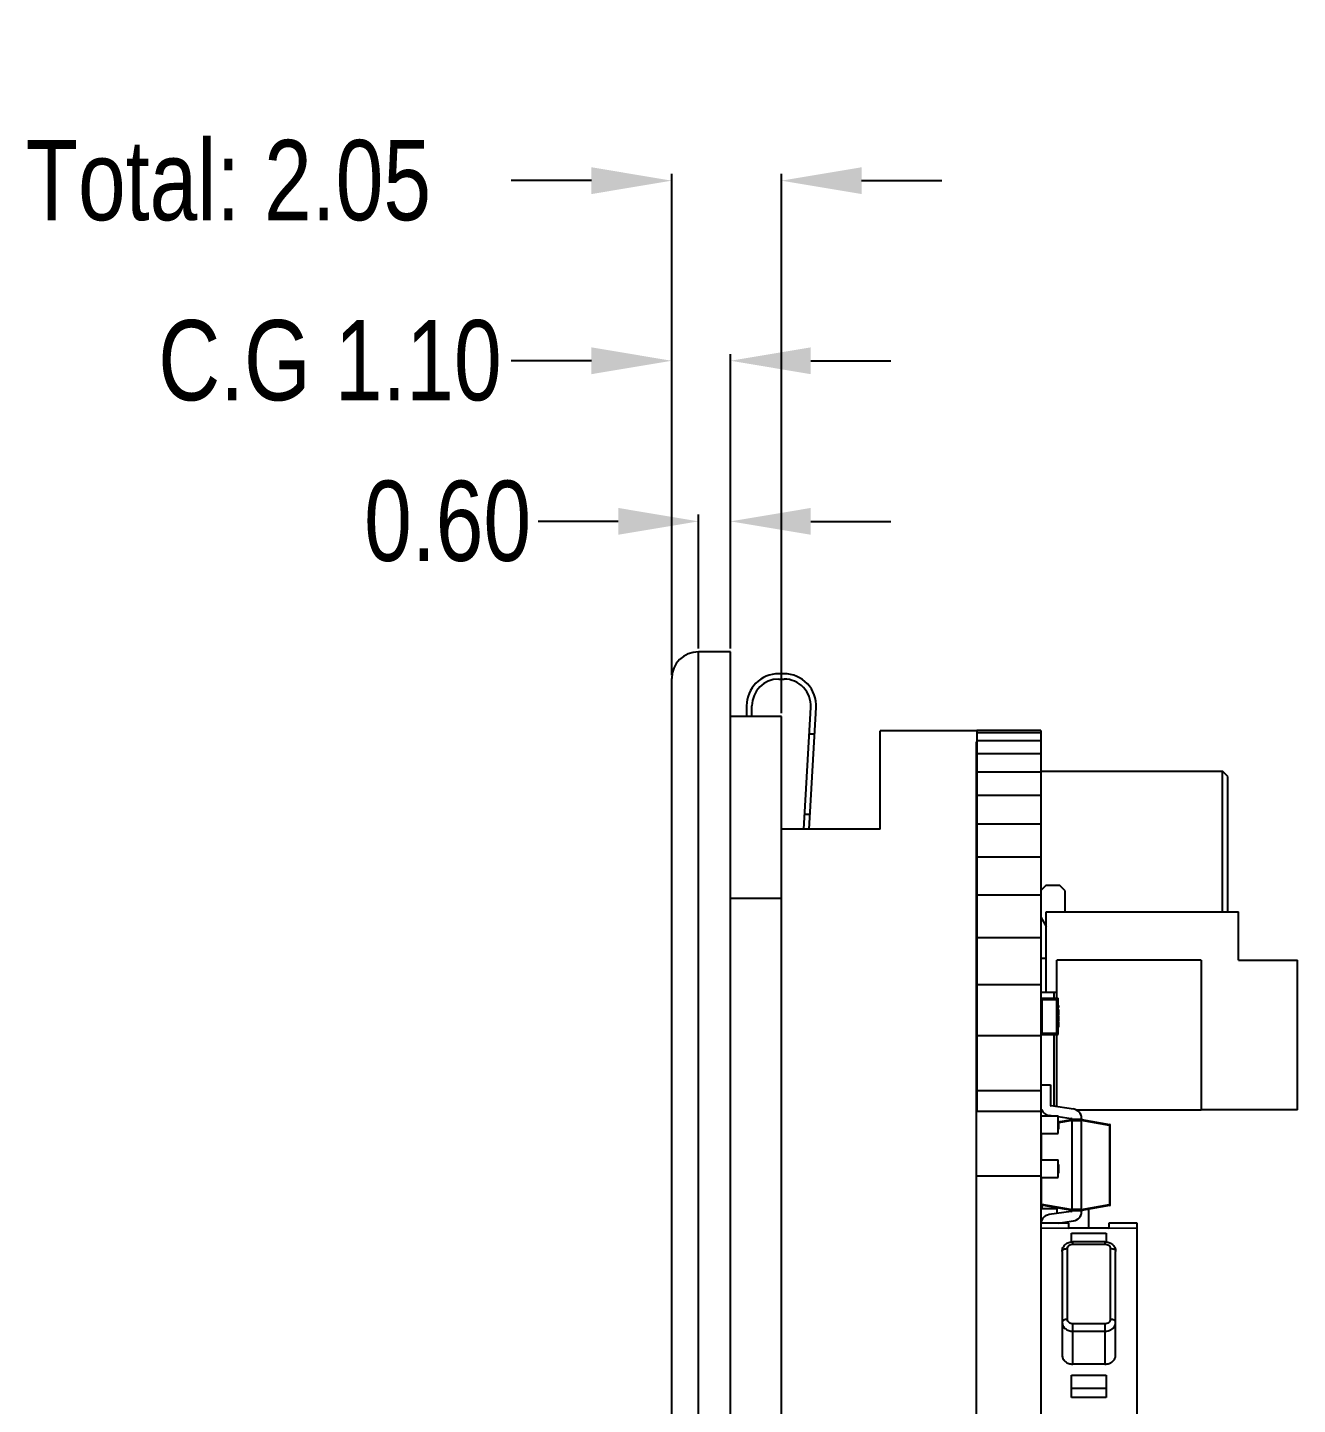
# Model space of a CAD drawing. Header units: millimetres. Extents: x -49 to 153, y -182 to -55.
# Drawn here: x 39.55 to 63.3, y -116.16 to -90.42 of the extents above; entities that cross this region are included whole.
import ezdxf

# ---------------------------------------------------------------- set-up
doc = ezdxf.new("R2010")
doc.units = ezdxf.units.MM
doc.header["$LTSCALE"] = 1.21
doc.header["$MEASUREMENT"] = 0
doc.header["$PDMODE"] = 3
doc.header["$PDSIZE"] = 0.3125
doc.layers.get('0').update_dxf_attribs({"linetype": 'CONTINUOUS'})
doc.layers.get('DEFPOINTS').update_dxf_attribs({"linetype": 'CONTINUOUS'})
doc.layers.add('Dim', color=3, linetype='CONTINUOUS', lineweight=25)
doc.styles.get("Standard").update_dxf_attribs({"font": 'txt', "width": 0.8})
doc.dimstyles.get("Standard").update_dxf_attribs({"dimtxt": 0.15625, "dimasz": 0.1875, "dimexe": 0.125, "dimexo": 0.0625, "dimgap": 0.09, "dimtad": 0, "dimtih": 1, "dimtoh": 1, "dimzin": 4, "dimdsep": 46, "dimtxsty": 'Standard', "dimblk": '_FILLED', "dimblk1": '_FILLED', "dimblk2": '_FILLED', "dimcen": 0.09, "dimazin": 1, "dimtp": 0.01, "dimtm": 0.01, "dimtfac": 1, "dimtofl": 0, "dimtmove": 0, "dimatfit": 3, "dimldrblk": '_FILLED', "dimfxl": 1, "dimtolj": 1, "dimtzin": 4, "dimarcsym": 0})

# ---------------------------------------------------------------- blocks, each defined once
blk = doc.blocks.new('_FILLED')
at = {"color": 0, "linetype": 'ByBlock'}
blk.add_solid([(0, 0), (-1, 0.167), (-1, -0.167)], dxfattribs=at)
blk = doc.blocks.new('*D64')
at = {"layer": 'DEFPOINTS', "color": 0}
for p in [(51.595, -96.653), (52.695, -102.094), (51.595, -102.594)]:
    blk.add_point(p, dxfattribs=at)
at = {"layer": 'Dim', "color": 0, "lineweight": -2}
for p, q in [((51.595, -102.532), (51.595, -96.528)), ((52.695, -102.032), (52.695, -96.528)), ((50.095, -96.653), (48.595, -96.653)), ((54.195, -96.653), (55.695, -96.653))]:
    blk.add_line(p, q, dxfattribs=at)
at = {"layer": 'Dim', "color": 0, "lineweight": -2, "xscale": 1.5, "yscale": 1.5, "zscale": 1.5}
blk.add_blockref('_FILLED', (51.595, -96.653), dxfattribs=at)
at = {"layer": 'Dim', "color": 0, "lineweight": -2, "xscale": 1.5, "yscale": 1.5, "zscale": 1.5, "rotation": 180}
blk.add_blockref('_FILLED', (52.695, -96.653), dxfattribs=at)
at = {"layer": 'Dim', "color": 0, "insert": (45.205, -96.653), "char_height": 1.5, "attachment_point": 5, "line_spacing_factor": 1.5}
blk.add_mtext('\\A1;C.G 1.10', dxfattribs=at)
blk = doc.blocks.new('*D65')
at = {"layer": 'DEFPOINTS', "color": 0}
for p in [(52.095, -99.655), (52.095, -102.094), (52.695, -102.094)]:
    blk.add_point(p, dxfattribs=at)
at = {"layer": 'Dim', "color": 0, "lineweight": -2}
for p, q in [((52.095, -102.032), (52.095, -99.53)), ((52.695, -102.032), (52.695, -99.53)), ((50.595, -99.655), (49.095, -99.655)), ((54.195, -99.655), (55.695, -99.655))]:
    blk.add_line(p, q, dxfattribs=at)
at = {"layer": 'Dim', "color": 0, "lineweight": -2, "xscale": 1.5, "yscale": 1.5, "zscale": 1.5}
blk.add_blockref('_FILLED', (52.095, -99.655), dxfattribs=at)
at = {"layer": 'Dim', "color": 0, "lineweight": -2, "xscale": 1.5, "yscale": 1.5, "zscale": 1.5, "rotation": 180}
blk.add_blockref('_FILLED', (52.695, -99.655), dxfattribs=at)
at = {"layer": 'Dim', "color": 0, "insert": (47.405, -99.655), "char_height": 1.5, "attachment_point": 5, "line_spacing_factor": 1.5}
blk.add_mtext('\\A1;0.60', dxfattribs=at)
blk = doc.blocks.new('*D66')
at = {"layer": 'DEFPOINTS', "color": 0}
for p in [(51.595, -93.286), (51.595, -102.594), (53.645, -103.304)]:
    blk.add_point(p, dxfattribs=at)
at = {"layer": 'Dim', "color": 0, "lineweight": -2}
for p, q in [((51.595, -102.532), (51.595, -93.161)), ((53.645, -103.242), (53.645, -93.161)), ((50.095, -93.286), (48.595, -93.286)), ((55.145, -93.286), (56.645, -93.286))]:
    blk.add_line(p, q, dxfattribs=at)
at = {"layer": 'Dim', "color": 0, "lineweight": -2, "xscale": 1.5, "yscale": 1.5, "zscale": 1.5}
blk.add_blockref('_FILLED', (51.595, -93.286), dxfattribs=at)
at = {"layer": 'Dim', "color": 0, "lineweight": -2, "xscale": 1.5, "yscale": 1.5, "zscale": 1.5, "rotation": 180}
blk.add_blockref('_FILLED', (53.645, -93.286), dxfattribs=at)
at = {"layer": 'Dim', "color": 0, "insert": (43.305, -93.286), "char_height": 1.5, "attachment_point": 5, "line_spacing_factor": 1.5}
blk.add_mtext('\\A1;\\A1;Total: 2.05', dxfattribs=at)

msp = doc.modelspace()

# ---------------------------------------------------------------- linework, layer by layer
at = {"color": 7, "linetype": 'Continuous'}
for p, q in [((52.095, -151.054), (52.095, -102.094)), ((52.695, -102.094), (52.095, -102.094)), ((52.695, -151.054), (52.695, -102.094)), ((51.595, -150.554), (51.595, -102.594)), ((53.695, -102.504), (53.595, -102.504)), ((53.595, -102.604), (53.695, -102.604)), ((52.995, -103.104), (52.995, -103.304)), ((53.095, -103.304), (53.095, -103.104)), ((54.066, -105.408), (54.194, -103.133)), ((54.166, -105.408), (54.294, -103.138)), ((53.645, -103.304), (52.695, -103.304)), ((53.645, -149.654), (53.645, -103.304)), ((54.266, -103.634), (54.166, -103.634)), ((55.495, -105.408), (55.495, -103.574)), ((57.295, -103.574), (55.495, -103.574)), ((57.297, -103.562), (57.297, -110.687)), ((58.495, -103.562), (57.297, -103.562)), ((58.495, -103.611), (57.297, -103.611)), ((58.495, -103.562), (58.495, -149.586)), ((57.295, -117.574), (57.295, -103.778)), ((58.495, -103.759), (57.297, -103.759)), ((58.495, -104.004), (57.297, -104.004)), ((58.495, -104.346), (57.297, -104.346)), ((58.495, -104.783), (57.297, -104.783)), ((54.182, -105.134), (54.082, -105.134)), ((55.495, -105.408), (53.645, -105.408)), ((58.495, -105.314), (57.297, -105.314)), ((58.495, -105.936), (57.297, -105.936)), ((53.645, -106.703), (52.695, -106.703)), ((58.495, -106.646), (57.297, -106.646)), ((58.495, -107.441), (57.297, -107.441)), ((58.495, -108.318), (57.297, -108.318)), ((58.495, -109.273), (57.297, -109.273)), ((58.495, -110.303), (57.297, -110.303)), ((58.495, -110.687), (57.297, -110.687)), ((58.495, -111.898), (57.297, -111.898))]:
    msp.add_line(p, q, dxfattribs=at)
at = {"color": 6, "linetype": 'Continuous'}
for p, q in [((58.495, -104.324), (61.895, -104.324)), ((61.895, -106.956), (61.895, -104.324)), ((61.995, -104.424), (61.895, -104.324)), ((61.995, -106.956), (61.995, -104.424)), ((58.595, -106.457), (58.495, -106.557)), ((58.595, -106.457), (58.845, -106.457)), ((58.945, -106.557), (58.845, -106.457)), ((58.945, -106.557), (58.945, -106.957)), ((58.495, -107.057), (58.595, -107.23)), ((58.595, -108.457), (58.595, -106.957)), ((58.595, -106.957), (62.195, -106.957)), ((62.195, -107.857), (62.195, -106.957)), ((58.495, -107.824), (58.595, -107.824)), ((58.795, -108.567), (58.795, -107.857)), ((61.495, -107.857), (58.795, -107.857)), ((61.495, -107.857), (61.495, -110.657)), ((62.195, -107.857), (63.295, -107.857)), ((63.295, -110.657), (63.295, -107.857)), ((58.495, -108.457), (58.745, -108.457)), ((58.495, -108.567), (58.82, -108.567)), ((58.52, -109.222), (58.52, -108.592)), ((58.52, -108.592), (58.795, -108.592)), ((58.745, -108.567), (58.745, -108.457)), ((58.745, -108.457), (58.795, -108.457)), ((58.795, -109.222), (58.795, -108.592)), ((58.82, -108.617), (58.795, -108.617)), ((58.82, -109.247), (58.82, -108.567)), ((58.52, -108.667), (58.495, -108.667)), ((58.82, -108.667), (58.795, -108.667)), ((58.82, -108.705), (58.83, -108.705)), ((58.82, -108.733), (58.83, -108.733)), ((58.82, -108.742), (58.83, -108.742)), ((58.82, -108.778), (58.83, -108.778)), ((58.82, -108.83), (58.83, -108.83)), ((58.82, -108.88), (58.83, -108.88)), ((58.83, -108.705), (58.83, -108.742)), ((58.83, -108.778), (58.83, -108.88)), ((58.82, -108.894), (58.83, -108.894)), ((58.82, -108.896), (58.83, -108.896)), ((58.82, -108.941), (58.83, -108.941)), ((58.82, -108.99), (58.83, -108.99)), ((58.82, -108.996), (58.83, -108.996)), ((58.82, -109.009), (58.83, -109.009)), ((58.82, -109.061), (58.83, -109.061)), ((58.82, -109.111), (58.83, -109.111)), ((58.83, -108.894), (58.83, -108.996)), ((58.83, -109.009), (58.83, -109.111)), ((58.52, -109.147), (58.495, -109.147)), ((58.495, -109.247), (58.82, -109.247)), ((58.52, -109.222), (58.795, -109.222)), ((58.745, -110.591), (58.745, -109.247)), ((58.82, -109.147), (58.795, -109.147)), ((58.82, -109.197), (58.795, -109.197)), ((58.795, -110.598), (58.795, -109.247)), ((58.495, -110.187), (58.675, -110.187)), ((58.675, -110.187), (58.675, -110.563)), ((58.495, -110.657), (58.513, -110.657)), ((59.105, -110.641), (58.692, -110.583)), ((59.155, -110.657), (61.495, -110.657)), ((63.295, -110.657), (61.495, -110.657)), ((58.495, -110.77), (58.82, -110.77)), ((58.65, -110.759), (58.729, -110.77)), ((58.82, -111.1), (58.82, -110.77)), ((58.82, -110.783), (59.063, -110.817)), ((58.82, -110.861), (58.83, -110.861)), ((58.82, -110.865), (58.83, -110.865)), ((58.83, -110.881), (59.08, -110.837)), ((59.08, -110.857), (58.83, -110.901)), ((58.83, -110.861), (58.83, -111.019)), ((59.26, -110.837), (59.08, -110.837)), ((59.08, -110.837), (59.08, -110.857)), ((59.08, -112.518), (59.08, -110.857)), ((59.08, -110.857), (59.26, -110.857)), ((59.26, -110.819), (59.26, -110.837)), ((59.26, -110.837), (59.779, -110.929)), ((59.26, -110.837), (59.26, -110.857)), ((59.26, -112.517), (59.26, -110.857)), ((59.779, -110.948), (59.26, -110.857)), ((59.779, -110.929), (59.779, -110.948)), ((58.495, -111.1), (58.82, -111.1)), ((58.512, -111.59), (58.512, -111.1)), ((58.82, -111.015), (58.83, -111.015)), ((58.82, -111.019), (58.83, -111.019)), ((59.779, -110.948), (59.779, -112.426)), ((59.779, -110.948), (59.795, -110.948)), ((59.795, -112.426), (59.795, -110.948)), ((58.495, -111.59), (58.82, -111.59)), ((58.82, -111.92), (58.82, -111.59)), ((58.82, -111.681), (58.83, -111.681)), ((58.82, -111.685), (58.83, -111.685)), ((58.83, -111.681), (58.83, -111.839)), ((58.495, -111.92), (58.82, -111.92)), ((58.512, -112.417), (58.512, -111.92)), ((58.82, -111.835), (58.83, -111.835)), ((58.82, -111.839), (58.83, -111.839)), ((58.512, -112.417), (59.08, -112.518)), ((58.512, -112.437), (58.512, -112.417)), ((59.08, -112.537), (58.512, -112.437)), ((58.515, -112.437), (58.515, -112.504)), ((59.26, -112.518), (59.779, -112.426)), ((59.779, -112.446), (59.26, -112.537)), ((59.795, -112.426), (59.779, -112.426)), ((59.779, -112.426), (59.779, -112.446)), ((58.495, -112.504), (58.795, -112.504)), ((58.495, -112.504), (58.515, -112.504)), ((59.063, -112.557), (58.65, -112.615)), ((58.795, -112.504), (58.795, -112.595)), ((58.821, -112.773), (59.105, -112.733)), ((59.26, -112.517), (59.08, -112.517)), ((59.08, -112.517), (59.08, -112.537)), ((59.08, -112.537), (59.26, -112.537)), ((59.26, -112.518), (59.26, -112.537)), ((59.26, -112.537), (59.26, -112.555)), ((59.395, -112.867), (59.395, -112.513)), ((59.023, -112.773), (58.495, -112.773)), ((58.495, -112.861), (59.023, -112.866)), ((59.023, -112.866), (59.023, -112.773)), ((59.767, -112.866), (59.023, -112.866)), ((59.07, -113.123), (59.07, -112.963)), ((59.07, -112.963), (59.72, -112.963)), ((59.72, -112.963), (59.72, -113.123)), ((59.767, -112.773), (59.767, -112.866)), ((60.295, -112.773), (59.767, -112.773)), ((59.767, -112.866), (60.295, -112.861)), ((60.295, -117.754), (60.295, -112.773)), ((58.995, -114.574), (58.995, -113.248)), ((59.095, -113.165), (59.095, -113.121)), ((59.695, -113.121), (59.095, -113.121)), ((59.095, -113.165), (59.695, -113.165)), ((59.695, -113.121), (59.695, -113.165)), ((59.795, -113.248), (59.795, -114.574)), ((58.895, -113.304), (58.895, -115.245)), ((59.895, -115.245), (59.895, -113.304)), ((59.095, -115.411), (59.095, -114.657)), ((59.695, -114.657), (59.095, -114.657)), ((59.095, -114.796), (59.695, -114.796)), ((59.695, -114.657), (59.695, -115.411)), ((59.695, -115.411), (59.095, -115.411)), ((59.07, -116.033), (59.07, -115.616)), ((59.07, -115.616), (59.72, -115.616)), ((59.72, -115.616), (59.72, -116.033)), ((59.72, -115.865), (59.07, -115.865)), ((59.72, -116.033), (59.07, -116.033))]:
    msp.add_line(p, q, dxfattribs=at)
at = {"color": 7, "linetype": 'Continuous'}
for centre, radius, start, end in [((52.095, -102.594), 0.5, 90, 180), ((53.595, -103.104), 0.6, 90, 180), ((53.595, -103.104), 0.5, 90, 180), ((53.695, -103.104), 0.6, 356.7758, 90), ((53.695, -103.104), 0.5, 356.7758, 90)]:
    msp.add_arc(centre, radius, start, end, dxfattribs=at)
at = {"color": 6, "linetype": 'Continuous'}
for centre, radius, start, end in [((58.675, -110.581), 0.18, 203.4765, 262), ((58.695, -110.563), 0.02, 180, 262), ((59.08, -110.819), 0.18, 0, 82), ((59.06, -110.837), 0.02, 358.8644, 82), ((59.775, -110.948), 0.02, 0, 80), ((59.775, -110.948), 0.02, 0, 80), ((59.775, -112.426), 0.02, 280, 0), ((58.675, -112.794), 0.18, 98, 173.4606), ((59.06, -112.538), 0.02, 278, 1.1356), ((59.08, -112.555), 0.18, 278, 0)]:
    msp.add_arc(centre, radius, start, end, dxfattribs=at)
for points, knots in [([(58.895, -113.304), (58.895, -113.291), (58.898, -113.266), (58.91, -113.231), (58.929, -113.199), (58.963, -113.162), (59.019, -113.129), (59.07, -113.121), (59.095, -113.121)], [0, 0, 0, 0, 0.123247, 0.246698, 0.37058, 0.495143, 0.745928, 1, 1, 1, 1]), ([(58.895, -113.304), (58.895, -113.3), (58.897, -113.292), (58.903, -113.281), (58.912, -113.272), (58.93, -113.26), (58.958, -113.25), (58.982, -113.248), (58.995, -113.248)], [0, 0, 0, 0, 0.088886, 0.184699, 0.292014, 0.412804, 0.690809, 1, 1, 1, 1]), ([(58.995, -113.248), (58.995, -113.237), (59.001, -113.214), (59.024, -113.187), (59.057, -113.169), (59.082, -113.165), (59.095, -113.165)], [0, 0, 0, 0, 0.228117, 0.469596, 0.728843, 1, 1, 1, 1]), ([(59.695, -113.121), (59.721, -113.121), (59.772, -113.129), (59.827, -113.162), (59.861, -113.199), (59.881, -113.231), (59.893, -113.266), (59.895, -113.291), (59.895, -113.304)], [0, 0, 0, 0, 0.254082, 0.504861, 0.629419, 0.753297, 0.876748, 1, 1, 1, 1]), ([(59.695, -113.165), (59.708, -113.165), (59.734, -113.169), (59.767, -113.187), (59.79, -113.214), (59.795, -113.237), (59.795, -113.248)], [0, 0, 0, 0, 0.271157, 0.530404, 0.771883, 1, 1, 1, 1]), ([(59.795, -113.248), (59.808, -113.248), (59.833, -113.25), (59.861, -113.26), (59.878, -113.272), (59.888, -113.281), (59.894, -113.292), (59.895, -113.3), (59.895, -113.304)], [0, 0, 0, 0, 0.309112, 0.587085, 0.707899, 0.815248, 0.911102, 1, 1, 1, 1]), ([(58.995, -114.574), (58.982, -114.574), (58.958, -114.577), (58.93, -114.587), (58.912, -114.598), (58.903, -114.608), (58.897, -114.619), (58.895, -114.626), (58.895, -114.63)], [0, 0, 0, 0, 0.309112, 0.587085, 0.707899, 0.815248, 0.911102, 1, 1, 1, 1]), ([(58.895, -114.63), (58.895, -114.641), (58.898, -114.663), (58.91, -114.694), (58.928, -114.723), (58.962, -114.757), (59.018, -114.788), (59.069, -114.796), (59.095, -114.796)], [0, 0, 0, 0, 0.113534, 0.228983, 0.347847, 0.471066, 0.729597, 1, 1, 1, 1]), ([(59.095, -114.657), (59.082, -114.657), (59.057, -114.653), (59.024, -114.635), (59.001, -114.608), (58.995, -114.585), (58.995, -114.574)], [0, 0, 0, 0, 0.271157, 0.530404, 0.771883, 1, 1, 1, 1]), ([(59.795, -114.574), (59.795, -114.585), (59.79, -114.608), (59.767, -114.635), (59.734, -114.653), (59.708, -114.657), (59.695, -114.657)], [0, 0, 0, 0, 0.228117, 0.469596, 0.728843, 1, 1, 1, 1]), ([(59.695, -114.796), (59.721, -114.796), (59.772, -114.788), (59.828, -114.757), (59.862, -114.723), (59.881, -114.694), (59.893, -114.663), (59.895, -114.641), (59.895, -114.63)], [0, 0, 0, 0, 0.270351, 0.528853, 0.652086, 0.770971, 0.886454, 1, 1, 1, 1]), ([(59.895, -114.63), (59.895, -114.626), (59.894, -114.619), (59.888, -114.608), (59.878, -114.598), (59.861, -114.587), (59.833, -114.577), (59.808, -114.574), (59.795, -114.574)], [0, 0, 0, 0, 0.088886, 0.184699, 0.292014, 0.412804, 0.690809, 1, 1, 1, 1]), ([(58.895, -115.245), (58.895, -115.256), (58.898, -115.278), (58.91, -115.309), (58.928, -115.338), (58.962, -115.372), (59.018, -115.403), (59.069, -115.411), (59.095, -115.411)], [0, 0, 0, 0, 0.113537, 0.229002, 0.347878, 0.471107, 0.729627, 1, 1, 1, 1]), ([(59.695, -115.411), (59.721, -115.411), (59.772, -115.403), (59.828, -115.372), (59.862, -115.338), (59.881, -115.309), (59.893, -115.278), (59.895, -115.256), (59.895, -115.245)], [0, 0, 0, 0, 0.270373, 0.528893, 0.652122, 0.770998, 0.886463, 1, 1, 1, 1])]:
    msp.add_open_spline(points, degree=3, knots=knots, dxfattribs=at)

# ---------------------------------------------------------------- dimensions: what is measured, and where the dimension line sits
at = {"layer": 'Dim'}
for base, p1, text, picture, middle in [((51.595, -93.286), (53.645, -103.304), '\\A1;Total: 2.05', '*D66', (43.305, -93.286)), ((51.595, -96.653), (52.695, -102.094), 'C.G <>', '*D64', (45.205, -96.653))]:
    dim = msp.add_linear_dim(base=base, p1=p1, p2=(51.595, -102.594), text=text, dimstyle='Standard', override={"dimtxt": 1.5, "dimasz": 1.5, "dimtih": 0, "dimtoh": 0, "dimzin": 0, "dimpost": '<>', "dimcen": 0.198, "dimadec": 0, "dimazin": 0, "dimtp": 0, "dimtm": 0, "dimtdec": 4, "dimtzin": 0, "dimarcsym": 1}, dxfattribs=at)
    dim.commit()
    dim.dimension.update_dxf_attribs({"geometry": picture, "text_midpoint": middle})
dim = msp.add_linear_dim(base=(52.095, -99.655), p1=(52.695, -102.094), p2=(52.095, -102.094), dimstyle='Standard', override={"dimtxt": 1.5, "dimasz": 1.5, "dimtih": 0, "dimtoh": 0, "dimzin": 0, "dimcen": 0.198, "dimadec": 0, "dimazin": 0, "dimtp": 0, "dimtm": 0, "dimtdec": 4, "dimtzin": 0, "dimarcsym": 1}, dxfattribs=at)
dim.commit()
dim.dimension.update_dxf_attribs({"geometry": '*D65', "text_midpoint": (47.405, -99.655)})

doc.saveas('drawing.dxf')
